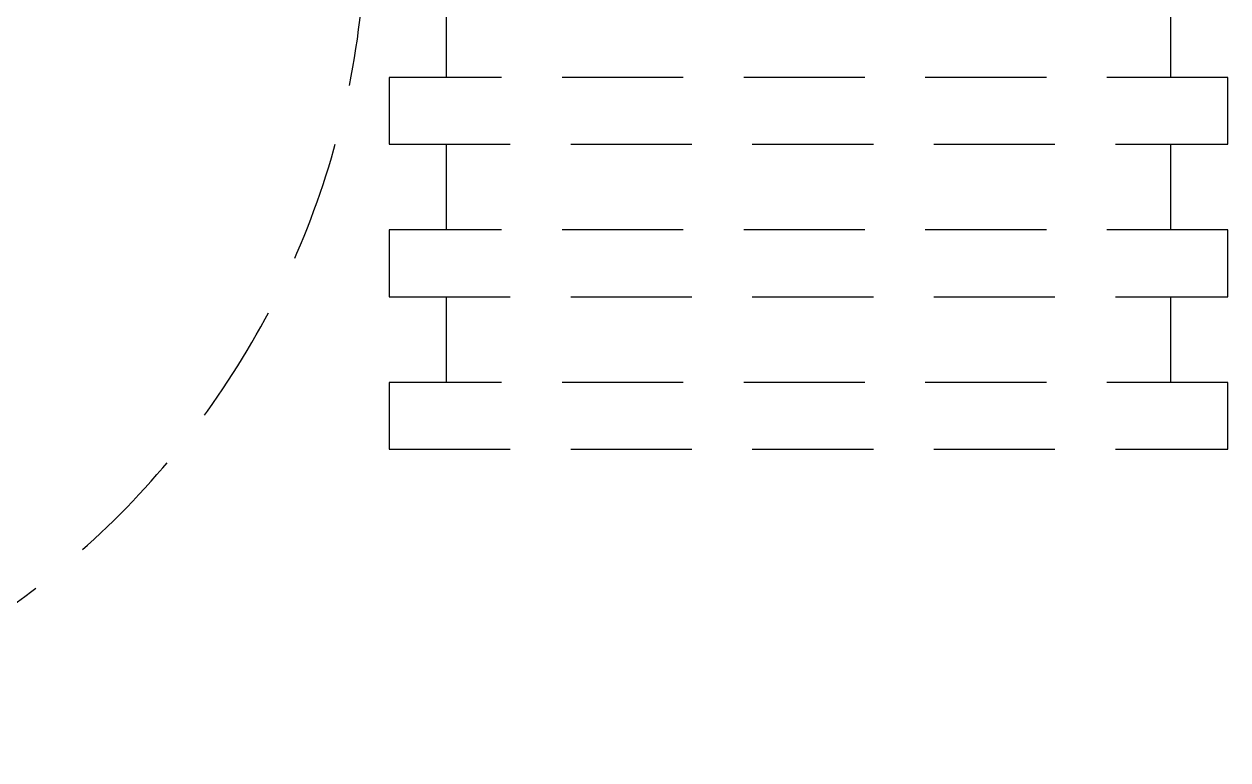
# Model space of a CAD drawing. Header units: millimetres. Extents: x -1 to 1346, y -1098 to 1.
# Drawn here: x 672 to 1304, y -1098 to -712 of the extents above; entities that cross this region are included whole.
import ezdxf

# ---------------------------------------------------------------- set-up
doc = ezdxf.new("R2010")
doc.units = ezdxf.units.MM
doc.linetypes.add('NASCOSTA', pattern=[9.525, 6.35, -3.175])
doc.layers.add('IQ_204_2D', color=7, linetype='Continuous')

# ---------------------------------------------------------------- blocks, each defined once
blk = doc.blocks.new('hpp_sd_l_2d')
at = {"layer": 'IQ_204_2D', "linetype": 'NASCOSTA', "ltscale": 10}
for p, q in [((0, 0), (0, -403)), ((35, -403), (35, 0)), ((0, -403), (35, -403))]:
    blk.add_line(p, q, dxfattribs=at)
blk.add_arc((-1, 38.39), 442.86, 274.66304, 354.37733, dxfattribs=at)
blk = doc.blocks.new('hpp_third_2d')
at = {"layer": 'IQ_204_2D', "linetype": 'NASCOSTA', "ltscale": 10}
for p, q in [((30, 0), (30, -45)), ((410, -45), (410, 0)), ((0, -45), (0, -80)), ((440, -45), (0, -45)), ((440, -80), (440, -45)), ((0, -80), (440, -80)), ((30, -80), (30, -125)), ((410, -125), (410, -80)), ((0, -125), (0, -160)), ((440, -125), (0, -125)), ((440, -160), (440, -125)), ((0, -160), (440, -160)), ((30, -160), (30, -205)), ((410, -205), (410, -160)), ((0, -205), (0, -240)), ((440, -205), (0, -205)), ((440, -240), (440, -205)), ((0, -240), (440, -240))]:
    blk.add_line(p, q, dxfattribs=at)

msp = doc.modelspace()

# ---------------------------------------------------------------- block references
for name, p in [('hpp_sd_l_2d', (410, -695)), ('hpp_third_2d', (864, -695))]:
    msp.add_blockref(name, p)

doc.saveas('drawing.dxf')
